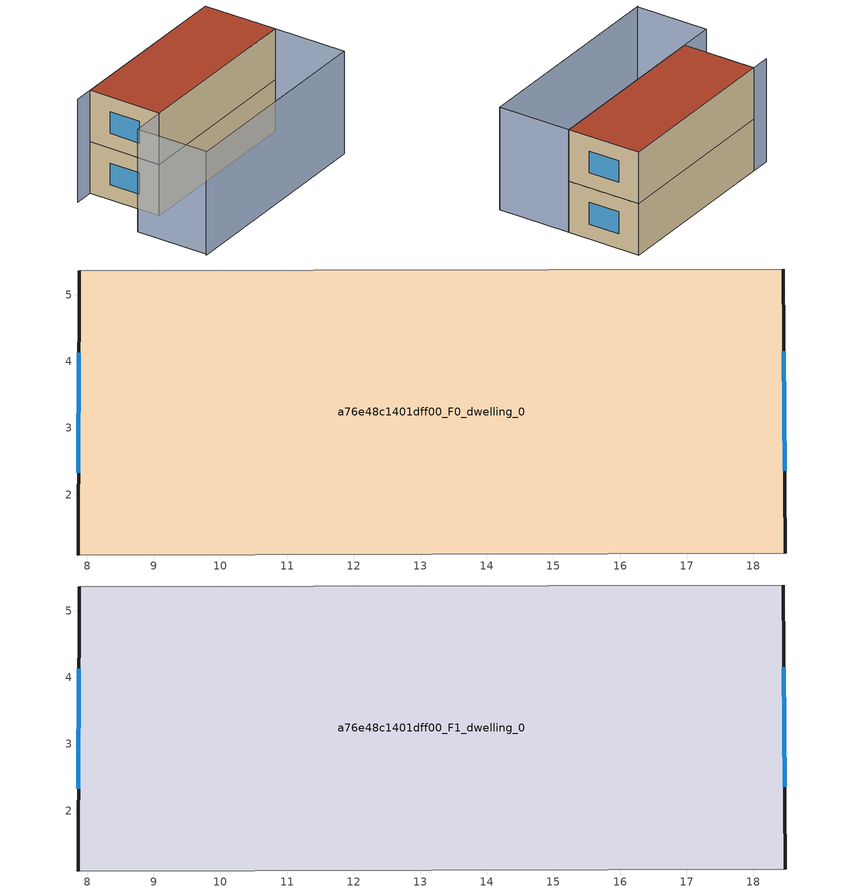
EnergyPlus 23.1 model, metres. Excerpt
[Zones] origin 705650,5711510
a76e48c1401dff00_F0_dwelling_0
 floor ground (EU_floor_Construction): 18.45,5.39 18.48,1.12 7.86,1.09 7.88,5.36 z0
 wall outside (EU_wall_Construction): 18.48,1.12 18.45,5.39 / 7.88,5.36 7.86,1.09 z0:3
 wall adiabatic (EU_wall_Construction): 7.86,1.09 18.48,1.12 / 18.45,5.39 7.88,5.36 z0:3
 window (EU_Window_Construction): 18.47,2.36 18.46,4.15 / 7.87,4.13 7.87,2.33 z0.87:2.13
a76e48c1401dff00_F1_dwelling_0
 floor to a76e48c1401dff00_F0_dwelling_0 (EU_floor_Construction): 18.45,5.39 18.48,1.12 7.86,1.09 7.88,5.36 z3
 wall outside (EU_wall_Construction): 18.48,1.12 18.45,5.39 / 7.88,5.36 7.86,1.09 z3:6
 wall adiabatic (EU_wall_Construction): 7.86,1.09 18.48,1.12 / 18.45,5.39 7.88,5.36 z3:6
 window (EU_Window_Construction): 18.47,2.36 18.46,4.15 / 7.87,4.13 7.87,2.33 z3.87:5.13
 roof outside (EU_roof_Construction): 18.48,1.12 18.45,5.39 7.88,5.36 7.86,1.09 z6
shading: 5.81,-3.15 18.48,-3.12 / 18.45,5.38 6.74,5.36 / 18.49,-3.12 5.88,-3.15 / 5.88,-3.15 5.87,1.09 / 5.87,1.09 18.48,1.12 / 18.48,1.12 18.49,-3.12 z0:6
[Building]
EU S2 Campaign: North Axis=0; Terrain=City; Solar Distribution=FullExterior
[Site:Location]
London: Latitude=51.5; Longitude=-0.5; Time Zone=0; Elevation=25
[SizingPeriod:WeatherFileDays]
AnnualSizingPeriod: Begin Month=1; Begin Day of Month=1; End Month=12; End Day of Month=31; Day of Week for Start Day=Monday; Use Weather File Daylight Saving Period=No; Use Weather File Rain and Snow Indicators=No
[MATERIAL]
EU_InternalMass_Material: Roughness=MediumRough; Thickness=0.1; Conductivity=1; Density=1800; Specific Heat=900; Thermal Absorptance=0.9; Solar Absorptance=0.7; Visible Absorptance=0.7
[MATERIAL:NOMASS] Roughness=MediumRough; Thermal Absorptance=0.9; Solar Absorptance=0.7; Visible Absorptance=0.7
Name | Thermal Resistance
EU_wall_NoMass | 0.724719
EU_roof_NoMass | 2.98947
EU_floor_NoMass | 2.39157
[WINDOWMATERIAL:SIMPLEGLAZINGSYSTEM]
EU_Window_SimpleGlazing: UFactor=2.63425; Solar Heat Gain Coefficient=0.76; Visible Transmittance=0.76
[CONSTRUCTION]
EU_wall_Construction: EU_wall_NoMass
EU_roof_Construction: EU_roof_NoMass
EU_floor_Construction: EU_floor_NoMass
EU_Window_Construction: EU_Window_SimpleGlazing
EU_InternalMass_Construction: EU_InternalMass_Material
[ZONE] Type=1; Multiplier=1; Ceiling Height=autocalculate; Volume=135.497; Floor Area=autocalculate; Part of Total Floor Area=Yes
a76e48c1401dff00_F0_dwelling_0; a76e48c1401dff00_F1_dwelling_0
[INTERNALMASS] Construction=EU_InternalMass_Construction; Surface Area=45.1656
Name | Zone or ZoneList
a76e48c1401dff00_F0_dwelling_0_EU_InternalMass | a76e48c1401dff00_F0_dwelling_0
a76e48c1401dff00_F1_dwelling_0_EU_InternalMass | a76e48c1401dff00_F1_dwelling_0
[OTHEREQUIPMENT] Fuel Type=Electricity; Design Level Calculation Method=Watts/Area; Power per Zone Floor Area=1; Fraction Latent=0; Fraction Radiant=0; Fraction Lost=0; Carbon Dioxide Generation Rate=0; EndUse Subcategory=EU_Step8_InternalGains
Name | Zone or ZoneList or Space or SpaceList | Schedule
EU_Step8_InternalGain_a76e48c1401dff00_F0_dwelling_0_f000 | a76e48c1401dff00_F0_dwelling_0 | EU_Step8_GainSchedule_a76e48c1401dff00_F0_dwelling_0_f000
EU_Step8_InternalGain_a76e48c1401dff00_F1_dwelling_0_f000 | a76e48c1401dff00_F1_dwelling_0 | EU_Step8_GainSchedule_a76e48c1401dff00_F1_dwelling_0_f000
[ZONEVENTILATION:DESIGNFLOWRATE] Schedule=EU_AlwaysOn; Design Flow Rate Calculation Method=AirChanges/Hour; Air Changes per Hour=0.418135; Ventilation Type=Natural; Fan Pressure Rise=0; Fan Total Efficiency=1; Constant Term Coefficient=1; Temperature Term Coefficient=0; Velocity Term Coefficient=0; Velocity Squared Term Coefficient=0; Minimum Indoor Temperature=-100; Maximum Indoor Temperature=100; Delta Temperature=-100; Minimum Outdoor Temperature=-100; Maximum Outdoor Temperature=100; Maximum Wind Speed=40
Name | Zone or ZoneList or Space or SpaceList
EU_ConstantAir_a76e48c1401dff00_F0_dwelling_0 | a76e48c1401dff00_F0_dwelling_0
EU_ConstantAir_a76e48c1401dff00_F1_dwelling_0 | a76e48c1401dff00_F1_dwelling_0
[HVACTEMPLATE:THERMOSTAT] Constant Heating Setpoint=20; Constant Cooling Setpoint=50
EU_HeatOnly_a76e48c1401dff00_F0_dwelling_0; EU_HeatOnly_a76e48c1401dff00_F1_dwelling_0
[HVACTEMPLATE:ZONE:IDEALLOADSAIRSYSTEM] System Availability Schedule=EU_AlwaysOn; Maximum Heating Supply Air Temperature=50; Minimum Cooling Supply Air Temperature=13; Maximum Heating Supply Air Humidity Ratio=0.0156; Minimum Cooling Supply Air Humidity Ratio=0.0077; Heating Limit=NoLimit; Cooling Limit=NoLimit; Heating Availability Schedule=EU_AlwaysOn; Cooling Availability Schedule=EU_CoolingOff; Dehumidification Control Type=ConstantSensibleHeatRatio; Cooling Sensible Heat Ratio=0.7; Dehumidification Setpoint=60; Humidification Control Type=None; Humidification Setpoint=30; Outdoor Air Method=None; Outdoor Air Flow Rate per Person=0.00944; Outdoor Air Flow Rate per Zone Floor Area=0; Outdoor Air Flow Rate per Zone=0; Demand Controlled Ventilation Type=None; Outdoor Air Economizer Type=NoEconomizer; Heat Recovery Type=None; Sensible Heat Recovery Effectiveness=0.7; Latent Heat Recovery Effectiveness=0.65
Name | Template Thermostat
a76e48c1401dff00_F0_dwelling_0 | EU_HeatOnly_a76e48c1401dff00_F0_dwelling_0
a76e48c1401dff00_F1_dwelling_0 | EU_HeatOnly_a76e48c1401dff00_F1_dwelling_0
[SIZING:ZONE] Zone Cooling Design Supply Air Temperature Input Method=SupplyAirTemperature; Zone Cooling Design Supply Air Temperature=13; Zone Heating Design Supply Air Temperature Input Method=SupplyAirTemperature; Zone Heating Design Supply Air Temperature=50; Zone Cooling Design Supply Air Humidity Ratio=0.008; Zone Heating Design Supply Air Humidity Ratio=0.008; Cooling Design Air Flow Method=DesignDay; Cooling Design Air Flow Rate=0; Cooling Minimum Air Flow per Zone Floor Area=0.000762; Cooling Minimum Air Flow=0; Cooling Minimum Air Flow Fraction=0.2; Heating Design Air Flow Method=DesignDay; Heating Design Air Flow Rate=0; Heating Maximum Air Flow per Zone Floor Area=0.002032; Heating Maximum Air Flow=0.141576; Heating Maximum Air Flow Fraction=0.3; Account for Dedicated Outdoor Air System=No; Dedicated Outdoor Air System Control Strategy=NeutralSupplyAir; Dedicated Outdoor Air Low Setpoint Temperature for Design=autosize; Dedicated Outdoor Air High Setpoint Temperature for Design=autosize; Zone Load Sizing Method=Sensible Load Only No Latent Load; Zone Latent Cooling Design Supply Air Humidity Ratio Input Method=HumidityRatioDifference; Zone Cooling Design Supply Air Humidity Ratio Difference=0.005; Zone Latent Heating Design Supply Air Humidity Ratio Input Method=HumidityRatioDifference; Zone Humidification Design Supply Air Humidity Ratio Difference=0.005
a76e48c1401dff00_F0_dwelling_0; a76e48c1401dff00_F1_dwelling_0
[SCHEDULE:CONSTANT]
Name | Hourly Value
EU_AlwaysOn | 1
EU_CoolingOff | 0
[SCHEDULE:FILE] Column Number=1; Rows to Skip at Top=0; Number of Hours of Data=8760; Column Separator=Comma; Interpolate to Timestep=No; Minutes per Item=60; Adjust Schedule for Daylight Savings=Yes
Name | File
EU_Step8_GainSchedule_a76e48c1401dff00_F0_dwelling_0_f000 | ../../schedules/a76e48c1401dff00/a76e48c1401dff00_F0_dwelling_0_f000_gain.csv
EU_Step8_GainSchedule_a76e48c1401dff00_F1_dwelling_0_f000 | ../../schedules/a76e48c1401dff00/a76e48c1401dff00_F1_dwelling_0_f000_gain.csv
